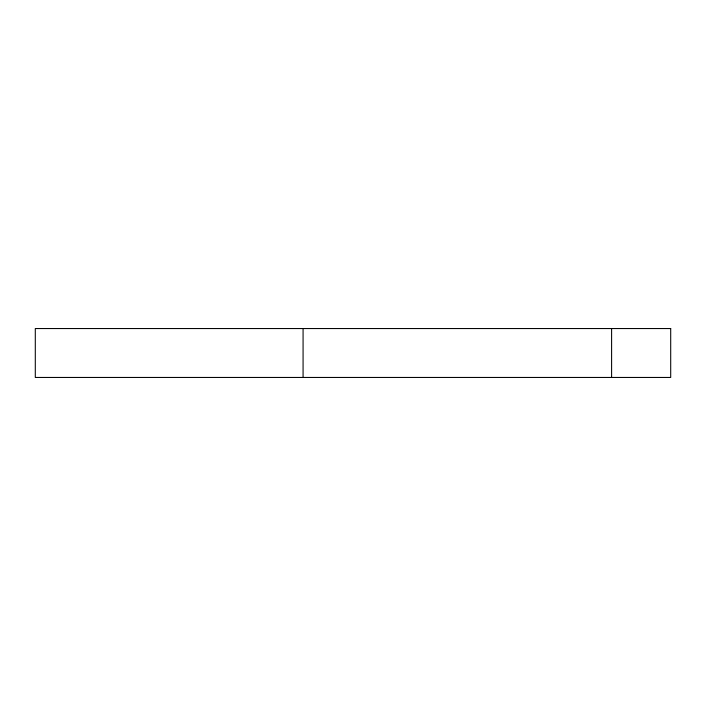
<?xml version="1.0" encoding="UTF-8"?>
<svg xmlns="http://www.w3.org/2000/svg" width="706" height="706" viewBox="0 0 706 706"><rect width="100%" height="100%" fill="white"/><g stroke="black" fill="none" stroke-linecap="round" stroke-linejoin="round"><path stroke-width="1.06" d="M611.599 328.546L611.599 377.454M303.077 328.546L303.077 377.454M670.7 328.546L35.3 328.546L35.3 377.454L670.7 377.454L670.7 328.546"/></g></svg>
